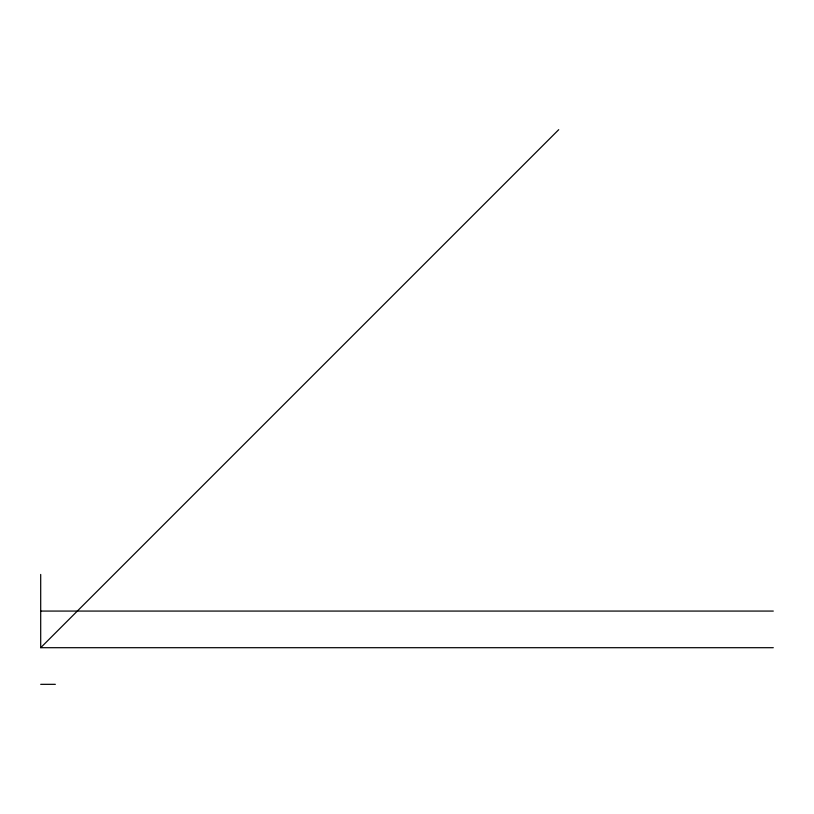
<?xml version="1.0" encoding="UTF-8"?>
<svg xmlns="http://www.w3.org/2000/svg" width="814" height="814" viewBox="0 0 814 814"><rect width="100%" height="100%" fill="white"/><g stroke="black" fill="none" stroke-linecap="round" stroke-linejoin="round"><path stroke-width="1.22" d="M40.7 574.44L40.7 647.7L558.73 129.67M40.7 611.07L773.3 611.07M40.7 647.7L773.3 647.7M40.7 684.33L55.352 684.33"/></g></svg>
